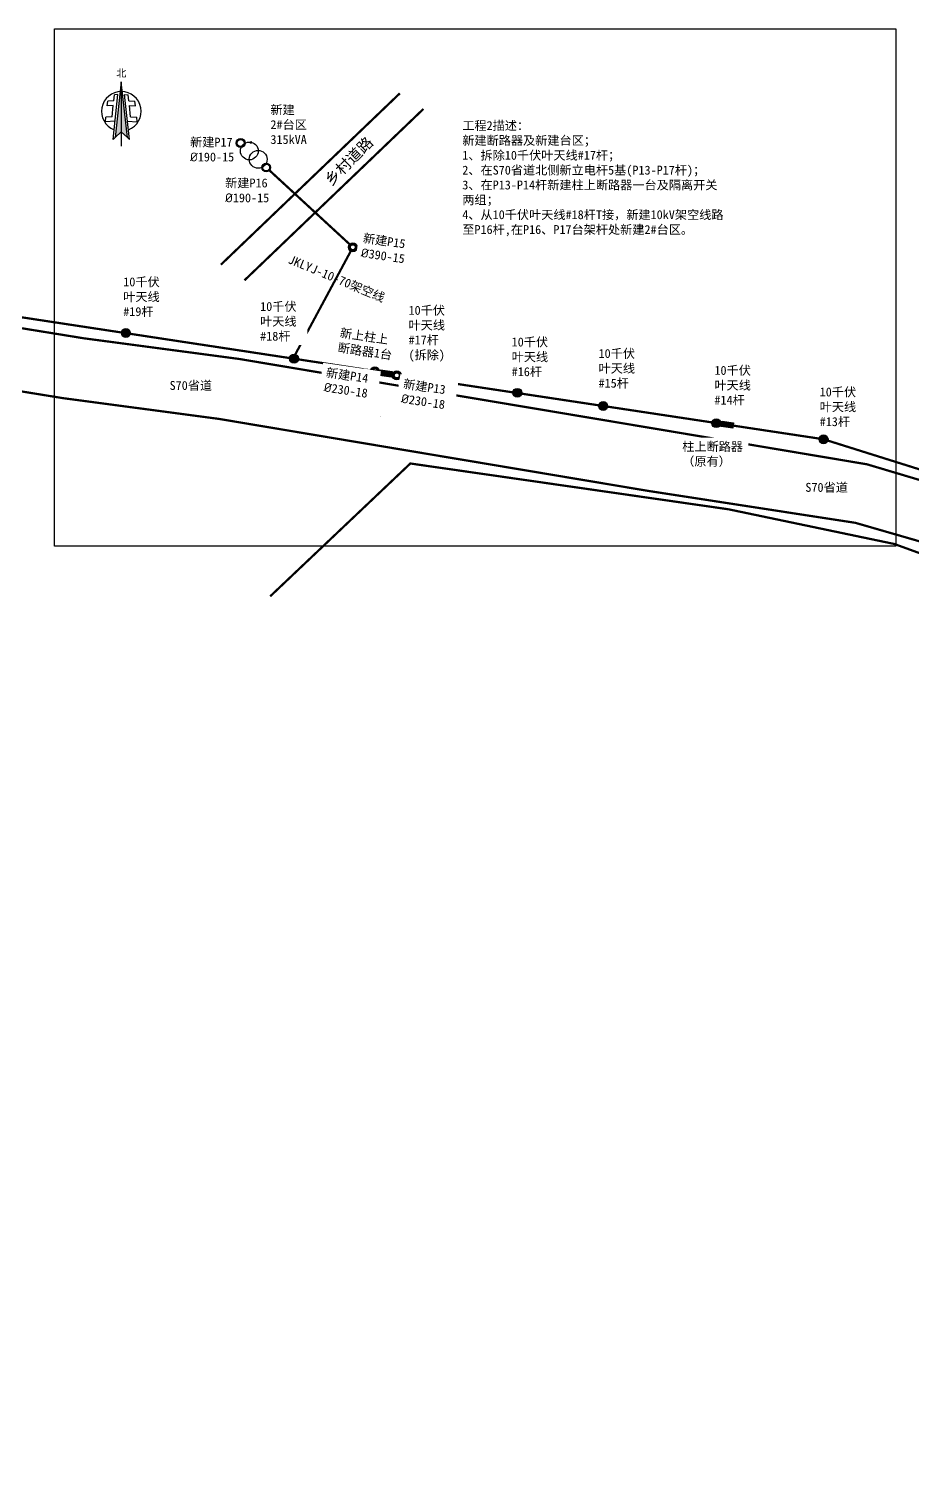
# Model space of a CAD drawing. Header units: millimetres. Extents: x 1872 to 4146, y 541 to 1606.
# Drawn here: x 2966 to 3362, y 633 to 1279 of the extents above; entities that cross this region are included whole.
import ezdxf
from ezdxf.enums import TextEntityAlignment as Align

# ---------------------------------------------------------------- set-up
doc = ezdxf.new("R2010")
doc.units = ezdxf.units.MM
doc.linetypes.add('X5', pattern=[3, 2, -1])
doc.layers.add('JMD', color=8, linetype='Continuous')
doc.layers.add('其它', color=7, linetype='Continuous')
doc.styles.get("Standard").update_dxf_attribs({"font": ''})
doc.styles.add('宋体', font='')
doc.styles.get('Standard').set_extended_font_data('SimSun')
doc.styles.get('宋体').set_extended_font_data('SimSun')

# ---------------------------------------------------------------- blocks, each defined once
blk = doc.blocks.new('ZB1010')
blk.add_hatch(color=0).paths.add_polyline_path([(0, 13.18324299772871), (-2.711848905417355, -11.73355901472905), (0, -9.247849986517394), (2.711848905417355, -11.73355901472905)])
at = {"color": 0, "lineweight": 30}
blk.add_lwpolyline([(0, 13.18324299772871), (-2.711848905417355, -11.73355901472905), (0, -9.247849986517394), (2.711848905417355, -11.73355901472905)], close=True, dxfattribs=at)
for points in [[(0, 13.18324299772871), (0, -15.69105883599104)], [(-3.695084719043734, -12.63480323003568), (-1.494895429293137, 7.580807165197483)], [(-3.380165916380974, 4.705548581063339), (-3.077725839028062, 7.484405291332222)], [(-1.494895429293137, 7.580807165197483), (-3.077725839028062, 7.484405291332222)], [(3.695084719043734, -12.63480323003568), (1.494895429293137, 7.580807165197483)], [(1.494895429293137, 7.580807165197483), (3.077725839028062, 7.484405291332222)], [(3.380165916380974, 4.705548581063339), (3.077725839028062, 7.484405291332222)], [(-6.3343332177692, 2.518034899925396), (-6.114376734205508, 4.539022183313818)], [(-3.600122399945576, 2.684561297674918), (-6.3343332177692, 2.518034899925396)], [(-3.600122399945576, 2.684561297674918), (-6.3343332177692, 2.518034899925396)], [(-3.380165916380974, 4.705548581063339), (-6.114376734205508, 4.539022183313818)], [(-3.380165916380974, 4.705548581063339), (-6.114376734205508, 4.539022183313818)], [(-4.163760687720241, -2.49421676591055), (-3.600122399945576, 2.684561297674918)], [(3.380165916380974, 4.705548581063339), (6.114376734205508, 4.539022183313818)], [(3.380165916380974, 4.705548581063339), (6.114376734205508, 4.539022183313818)], [(4.163760687720241, -2.49421676591055), (3.600122399945576, 2.684561297674918)], [(3.600122399945576, 2.684561297674918), (6.3343332177692, 2.518034899925396)], [(3.600122399945576, 2.684561297674918), (6.3343332177692, 2.518034899925396)], [(6.3343332177692, 2.518034899925396), (6.114376734205508, 4.539022183313818)], [(-7.117927989108466, -4.681730447048494), (-6.897971505544773, -2.660743163660072)], [(-2.800886761549918, -4.418802175433483), (-7.117927989108466, -4.681730447048494)], [(-2.800886761549918, -4.418802175433483), (-7.117927989108466, -4.681730447048494)], [(-4.163760687720241, -2.49421676591055), (-6.897971505544773, -2.660743163660072)], [(-4.163760687720241, -2.49421676591055), (-6.897971505544773, -2.660743163660072)], [(2.800886761549918, -4.418802175433483), (7.117927989108466, -4.681730447048494)], [(2.800886761549918, -4.418802175433483), (7.117927989108466, -4.681730447048494)], [(4.163760687720241, -2.49421676591055), (6.897971505544773, -2.660743163660072)], [(4.163760687720241, -2.49421676591055), (6.897971505544773, -2.660743163660072)], [(7.117927989108466, -4.681730447048494), (6.897971505544773, -2.660743163660072)], [(-3.695084719044643, -12.63480323003568), (-2.711848905417355, -11.73355901472905)], [(2.711848905417355, -11.73355901472905), (3.695084719044643, -12.63480323003568)]]:
    blk.add_lwpolyline(points, dxfattribs=at)
at = {"color": 0}
for points in [[(-1.494895429293137, 7.580807165197483), (-3.077725839028062, 7.484405291332222)], [(1.494895429293137, 7.580807165197483), (3.077725839028062, 7.484405291332222)]]:
    blk.add_lwpolyline(points, dxfattribs=at)
at = {"color": 0, "lineweight": 30}
blk.add_arc((0, 0), 8.884702532632682, 291.2568854173119, 248.7431145826881, dxfattribs=at)
at = {"color": 0, "insert": (-2.291421249757149, 18.85547781569835), "char_height": 3.36, "width": 8.008594252461478, "attachment_point": 1}
blk.add_mtext('{\\fSimHei|b0|i0|c134|p2;北}', dxfattribs=at)

msp = doc.modelspace()

# ---------------------------------------------------------------- hatches: boundary and pattern name
h = msp.add_hatch(color=0)
h.dxf.hatch_style = 1
h.paths.add_polyline_path([(3062.198092836826, 1226.181718578584, 1), (3059.266879636602, 1228.903480723746, 1)])
h.paths.add_polyline_path([(3061.876744404874, 1226.480104925038, 1), (3059.588228068554, 1228.605094377291, 1)], flags=16)
at = {"linetype": 'Continuous'}
msp.add_hatch(color=8, dxfattribs=at).paths.add_polyline_path([(3065.029302383281, 1227.868112720969), (3065.377962538131, 1227.509732899676), (3065.736342359424, 1227.858393054526), (3065.387682204574, 1228.21677287582)])
h = msp.add_hatch(color=0)
h.dxf.hatch_style = 1
h.paths.add_polyline_path([(3073.618612744507, 1215.208872348954, 1), (3070.687399544283, 1217.930634494116, 1)])
h.paths.add_polyline_path([(3073.297264312555, 1215.507258695408, 1), (3071.008747976235, 1217.632248147661, 1)], flags=16)
h = msp.add_hatch(color=0)
h.dxf.hatch_style = 1
h.paths.add_polyline_path([(3113.056259643631, 1180.781987423845, 0.9999999999999999), (3109.056259643631, 1180.781987423845, 0.9999999999999999)])
h.paths.add_polyline_path([(3112.165619803096, 1180.781987423845, 0.9999999999999999), (3109.946899484165, 1180.781987423845, 0.9999999999999999)], flags=16)
h = msp.add_hatch(color=8, dxfattribs=at)
edge = h.paths.add_edge_path()
edge.add_ellipse((3009.180925357851, 1142.318164987731), major_axis=(2, 0), ratio=1, start_angle=0, end_angle=360)
h = msp.add_hatch(color=8, dxfattribs=at)
edge = h.paths.add_edge_path()
edge.add_ellipse((3084.643014289588, 1130.794731617874), major_axis=(2, 0), ratio=1, start_angle=0, end_angle=360)
h = msp.add_hatch(color=0)
h.dxf.hatch_style = 1
h.paths.add_polyline_path([(3122.936732635429, 1125.145863267157, 0.9999999999999999), (3118.936732635429, 1125.145863267157, 0.9999999999999999)])
h.paths.add_polyline_path([(3122.046092794895, 1125.145863267157, 0.9999999999999999), (3119.827372475963, 1125.145863267157, 0.9999999999999999)], flags=16)
h = msp.add_hatch(color=0)
h.dxf.hatch_style = 1
h.paths.add_polyline_path([(3123.048509433513, 1123.27773652437), (3128.270052961454, 1122.536840751268), (3128.623136103323, 1125.025232588803), (3123.401592575382, 1125.766128361905)])
h = msp.add_hatch(color=0)
h.dxf.hatch_style = 1
h.paths.add_polyline_path([(3132.752444727538, 1123.258650285353, 0.9999999999999999), (3128.752444727538, 1123.258650285353, 0.9999999999999999)])
h.paths.add_polyline_path([(3131.861804887004, 1123.258650285353, 0.9999999999999999), (3129.643084568072, 1123.258650285353, 0.9999999999999999)], flags=16)
h = msp.add_hatch(color=8, dxfattribs=at)
edge = h.paths.add_edge_path()
edge.add_ellipse((3184.843925357852, 1115.449008464002), major_axis=(2, 0), ratio=1, start_angle=0, end_angle=360)
h = msp.add_hatch(color=8, dxfattribs=at)
edge = h.paths.add_edge_path()
edge.add_ellipse((3223.412702500112, 1109.480913913816), major_axis=(2, 0), ratio=1, start_angle=0, end_angle=360)
h = msp.add_hatch(color=8, dxfattribs=at)
edge = h.paths.add_edge_path()
edge.add_ellipse((3274.208947702965, 1101.802088716872), major_axis=(2, 0), ratio=1, start_angle=0, end_angle=360)
h = msp.add_hatch(color=8)
h.dxf.hatch_style = 1
h.paths.add_polyline_path([(3276.384065565069, 1100.286925760532), (3281.605609093011, 1099.54602998743), (3281.958692234879, 1102.034421824964), (3276.737148706938, 1102.775317598066)])
h = msp.add_hatch(color=8, dxfattribs=at)
edge = h.paths.add_edge_path()
edge.add_ellipse((3322.311822371531, 1094.60025288748), major_axis=(2, 0), ratio=1, start_angle=0, end_angle=360)

# ---------------------------------------------------------------- linework, layer by layer
at = {"color": 9}
msp.add_lwpolyline([(3065.377962538131, 1227.509732899676), (3065.736342359424, 1227.858393054526), (3065.387682204574, 1228.21677287582), (3065.029302383281, 1227.868112720969), (3065.377962538131, 1227.509732899676)], dxfattribs=at)
at = {"color": 9, "linetype": 'Continuous', "const_width": 0.1, "flags": 128}
for points, elevation in [([(3079.129822371559, 1229.105252887834, 1), (3079.229822371536, 1229.105252887834, 1)], 47.41), ([(3006.186822371531, 1142.294252887614, 1), (3006.286822371508, 1142.294252887614, 1)], 45.166), ([(3117.788822371544, 1126.029252887483, 1), (3117.888822371521, 1126.029252887483, 1)], 44.18), ([(3127.073822371577, 1122.795252887778, 1), (3127.173822371554, 1122.795252887778, 1)], 44.412), ([(3123.46582237157, 1104.731252887532, 1), (3123.565822371546, 1104.731252887532, 1)], 44.019), ([(3322.311822371531, 1094.60025288748, 1), (3322.411822371508, 1094.60025288748, 1)], 43.533)]:
    msp.add_lwpolyline(points, format="xyb", close=True, dxfattribs=dict(at, elevation=elevation))
at = {"color": 0, "const_width": 1}
msp.add_lwpolyline([(3109.585597734374, 1182.137403798492), (3073.656567077162, 1215.250926472517)], dxfattribs=at)
at = {"color": 8, "const_width": 1}
for points in [[(3118.533953485342, 1125.559248756042), (3118.972704011489, 1125.523476249379), (2573.269048561003, 1208.515533201001)], [(3477.042327542096, 1036.920815225788), (3421.734574857025, 1063.376182129387), (3322.311822371531, 1094.60025288748), (3132.7386038563, 1123.216269403038)]]:
    msp.add_lwpolyline(points, dxfattribs=at)
at = {"color": 0, "const_width": 1, "elevation": 43.533}
msp.add_lwpolyline([(3085.205830499251, 1132.666326807179), (3110.109706910894, 1179.020159417441)], dxfattribs=at)
at = {"color": 9, "const_width": 1}
for points in [[(4108.594459714931, 660.1351599923427), (4055.995379015732, 671.197651902307), (4001.569934443135, 684.754964112282), (3973.74710102824, 695.1205228945855), (3931.162621246541, 713.5618573085873), (3899.045822371528, 726.9362528876063), (3855.755999180165, 744.4543259018719), (3826.319211002744, 761.3376208367498), (3790.977349264604, 782.6163667583265), (3738.094478105275, 825.1524776828085), (3690.138822371521, 868.1292528875765), (3607.953822371582, 942.1142528874461), (3555.564637513491, 986.7305900736019), (3517.477822371558, 1010.760252887629), (3474.517952689986, 1033.836680597611), (3419.934549844041, 1060.059210566584), (3341.823906500368, 1083.346538170067), (3252.711278408044, 1098.319678412094), (3156.825822371556, 1114.38825288748), (3060.064822371557, 1130.63025288774), (2990.149453948122, 1139.933303359333), (2898.268853682881, 1154.838027064121)], [(4099.421484272377, 633.2422629094203), (4046.822403573178, 644.3047548193847), (3992.396959000581, 657.8620670293597), (3964.574125585686, 668.2276258116632), (3921.989645803987, 686.6689602256649), (3889.872846928974, 700.043355804684), (3846.583023737611, 717.5614288189496), (3817.14623556019, 734.4447237538275), (3779.294512234208, 754.482880800748), (3722.888642694579, 796.805252887461), (3672.969466505566, 841.8935926696224), (3587.935710537458, 916.455252887461), (3543.298000159277, 959.7789928813127), (3507.978685152276, 985.3947688073354), (3465.137361416534, 1010.255206115045), (3410.535822371548, 1035.739911430062), (3336.63383941536, 1057.070884110315), (3243.53830296549, 1071.426781329172), (3147.652846929001, 1087.495355804558), (3050.891846929003, 1103.737355804818), (2980.976478505568, 1113.040406276411), (2889.095878240327, 1127.945129981199)]]:
    msp.add_lwpolyline(points, dxfattribs=at)
at = {"color": 0}
msp.add_lwpolyline([(3123.401592575382, 1125.766128361905), (3128.623136103323, 1125.025232588803), (3128.270052961454, 1122.536840751268), (3123.048509433513, 1123.27773652437)], close=True, dxfattribs=at)
at = {"color": 8}
msp.add_lwpolyline([(3276.737148706938, 1102.775317598066), (3281.958692234879, 1102.034421824964), (3281.605609093011, 1099.54602998743), (3276.384065565069, 1100.286925760532)], close=True, dxfattribs=at)
at = {"color": 8, "linetype": 'X5', "const_width": 1}
msp.add_lwpolyline([(3510.52199398676, 969.896341101418), (3501.472249091094, 977.8984627521182), (3441.464135283043, 1012.608951626884), (3394.039707527748, 1033.036660236954), (3354.156577427857, 1047.569529618239), (3279.693822371572, 1063.150252887759), (3136.853305168845, 1083.71656614522), (3073.977969878149, 1024.11829244493)], dxfattribs=at)
at = {"color": 0, "linetype": 'Continuous', "lineweight": 30}
for centre in [(3060.732486236715, 1227.542599651165, 17.86142529018956), (3072.153006144395, 1216.569753421535, 17.86142529018956)]:
    msp.add_circle(centre, 2, dxfattribs=at)
at = {"color": 0}
for centre, radius in [((3060.732486236715, 1227.542599651165, 17.86142529018956), 1.561480642991323), ((3072.153006144395, 1216.569753421535, 17.86142529018956), 1.561480642991323), ((3111.056259643631, 1180.781987423845), 1.109360159465802), ((3120.936732635429, 1125.145863267157), 1.109360159465802), ((3130.752444727538, 1123.258650285353), 1.109360159465802)]:
    msp.add_circle(centre, radius, dxfattribs=at)
at = {"color": 0, "linetype": 'Continuous'}
for centre, radius in [((3064.588854037323, 1224.007555009096), 4), ((3068.543867838794, 1220.249167743743), 4), ((3111.056259643631, 1180.781987423845), 2), ((3120.936732635429, 1125.145863267157), 2), ((3130.752444727538, 1123.258650285353), 2)]:
    msp.add_circle(centre, radius, dxfattribs=at)
at = {"color": 8, "linetype": 'Continuous'}
for centre in [(3009.180925357851, 1142.318164987731, 43.533), (3084.643014289588, 1130.794731617874, 43.533), (3184.843925357852, 1115.449008464002, 43.533), (3223.412702500112, 1109.480913913816, 43.533), (3274.208947702965, 1101.802088716872, 43.533), (3322.311822371531, 1094.60025288748, 43.533)]:
    msp.add_circle(centre, 2, dxfattribs=at)

# ---------------------------------------------------------------- block references
at = {"layer": '其它', "color": 7, "lineweight": 40}
msp.add_blockref('ZB1010', (3007.140771041737, 1241.767484345742), dxfattribs=at)

# ---------------------------------------------------------------- texts
at = {"color": 0, "char_height": 4, "attachment_point": 1}
for s, insert, width in [('新建\\P2#台区\\P315kVA', (3074.053644310256, 1244.486793344681, -45.67), 22.24026838991949), ('工程2描述：\\P新建断路器及新建台区；\\P1、拆除10千伏叶天线#17杆；\\P2、在S70省道北侧新立电杆5基(P13-P17杆)；\\P3、在P13-P14杆新建柱上断路器一台及隔离开关两组；\\P4、从10千伏叶天线#18杆T接，新建10kV架空线路至P16杆,在P16、P17台架杆处新建2#台区。', (3160.165636578891, 1237.40276900833), 119.4770569105449), ('新建P17\\P{\\fISOCPEUR|b0|i0|c0|p34;%%C}190-15', (3038.004495742308, 1229.962384237541), 22.24026838991949), ('新建P16\\P{\\fISOCPEUR|b0|i0|c0|p34;%%C}190-15', (3053.726973388021, 1211.627216945185), 22.24026838991949), ('S70省道', (3028.806620447087, 1120.738007010079), 22.24026838991949), ('S70省道', (3314.145850357122, 1075.003440681241), 22.24026838991949)]:
    msp.add_mtext(s, dxfattribs=dict(at, insert=insert, width=width))
at = {"layer": 'JMD', "color": 0, "linetype": 'Continuous', "style": '宋体'}
msp.add_text('乡村道路', height=5, rotation=45.10561345956448, dxfattribs=at).set_placement((3109.231611826322, 1219.475591035745), align=Align.MIDDLE_CENTER)

# ---------------------------------------------------------------- next in the draw order: texts
at = {"color": 0, "char_height": 4, "width": 22.24026838991949, "attachment_point": 1, "rotation": 351.5909419667745, "bg_fill": 2}
for s, insert in [('新建P15\\P{\\fISOCPEUR|b0|i0|c0|p34;%%C}390-15', (3116.016585471362, 1187.002677619717)), ('新建P13\\P{\\fISOCPEUR|b0|i0|c0|p34;%%C}230-18', (3134.067488943482, 1121.562432921713))]:
    msp.add_mtext(s, dxfattribs=dict(at, insert=insert))
at = {"color": 0, "char_height": 4, "attachment_point": 1, "bg_fill": 2}
for s, insert, width in [('10千伏叶天线\\P#19杆 ', (3007.994014279191, 1167.229968093557, 41.412), 19.19853821188053), ('10千伏叶天线\\P#18杆 ', (3069.439458041648, 1156.194068660307, 41.412), 19.19853821188053), ('10千伏叶天线\\P#17杆(拆除) ', (3136.040896675584, 1154.474809335635, 41.412), 19.19853821188053), ('10千伏叶天线\\P#16杆 ', (3182.331121719862, 1140.257064536177, 41.412), 19.19853821188053), ('10千伏叶天线\\P#15杆 ', (3221.323804533612, 1135.103251411984, 41.412), 19.19853821188053), ('10千伏叶天线\\P#14杆 ', (3273.332021250528, 1127.525418760797, 41.412), 19.19853821188053), ('10千伏叶天线\\P#13杆 ', (3320.577269779472, 1117.823871062438, 41.412), 19.19853821188053), ('柱上断路器（原有）', (3258.872497112292, 1093.341231656967, 41.412), 27.65555456166612)]:
    msp.add_mtext(s, dxfattribs=dict(at, insert=insert, width=width))

# ---------------------------------------------------------------- next in the draw order: linework, layer by layer
at = {"color": 9, "const_width": 1}
for points in [[(3051.846295813796, 1172.973459890381), (3132.116660585712, 1249.844243875077)], [(3062.438673845554, 1165.959587950433), (3142.70903861747, 1242.830371935129)]]:
    msp.add_lwpolyline(points, dxfattribs=at)

# ---------------------------------------------------------------- next in the draw order: texts
at = {"color": 0, "insert": (3083.153409499758, 1177.48382834229), "char_height": 4, "width": 183.4620116494188, "attachment_point": 1, "rotation": 337.471473684928}
msp.add_mtext('JKLYJ-10-70架空线', dxfattribs=at)
at = {"color": 0, "insert": (3105.646295059803, 1144.475297651248), "char_height": 4, "width": 24.53360424769926, "attachment_point": 1, "rotation": 351.59094196677455, "bg_fill": 2}
msp.add_mtext('新上柱上\\P断路器1台', dxfattribs=at)

# ---------------------------------------------------------------- next in the draw order: texts
at = {"color": 0, "insert": (3099.389199062079, 1126.641215080673), "char_height": 4, "width": 22.24026838991949, "attachment_point": 1, "rotation": 351.5909419667745, "bg_fill": 2}
msp.add_mtext('新建P14\\P{\\fISOCPEUR|b0|i0|c0|p34;%%C}230-18', dxfattribs=at)

# ---------------------------------------------------------------- next in the draw order: linework, layer by layer
at = {"color": 0}
msp.add_lwpolyline([(2977.190828813461, 1278.834438156719), (3354.766163572525, 1278.834438156719), (3354.766163572525, 1046.660247218864), (2977.190828813461, 1046.660247218864)], close=True, dxfattribs=at)

doc.saveas('drawing.dxf')
